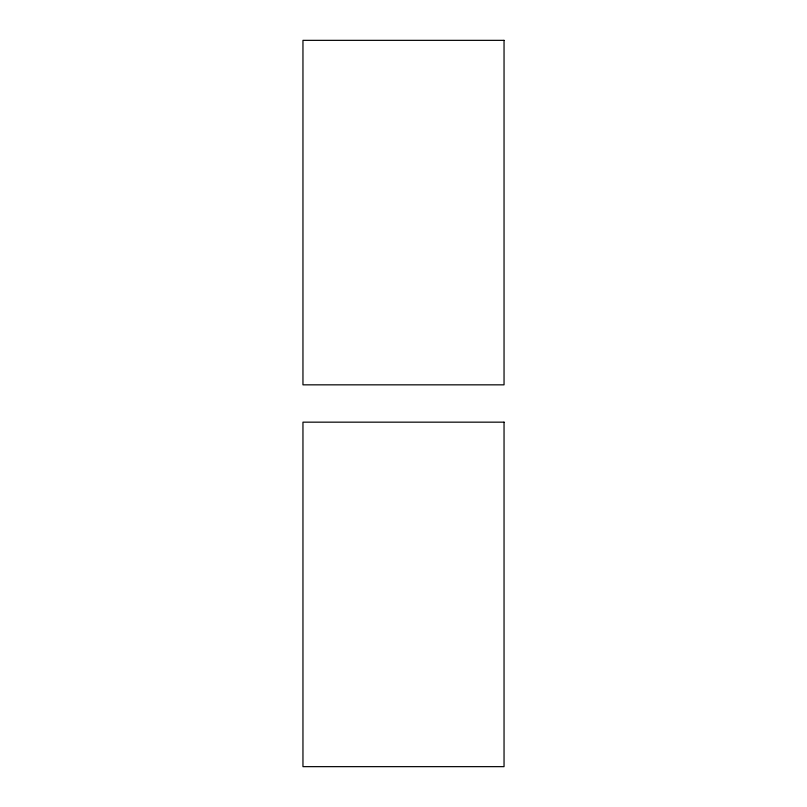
<?xml version="1.0" encoding="UTF-8"?>
<svg xmlns="http://www.w3.org/2000/svg" width="807" height="807" viewBox="0 0 807 807"><rect width="100%" height="100%" fill="white"/><g stroke="black" fill="none" stroke-linecap="round" stroke-linejoin="round"><path stroke-width="1.21" d="M504.042 40.35L302.958 40.35L302.958 384.838L504.042 384.838L504.042 40.35M504.042 422.162L302.958 422.162L302.958 766.65L504.042 766.65L504.042 422.162"/></g></svg>
